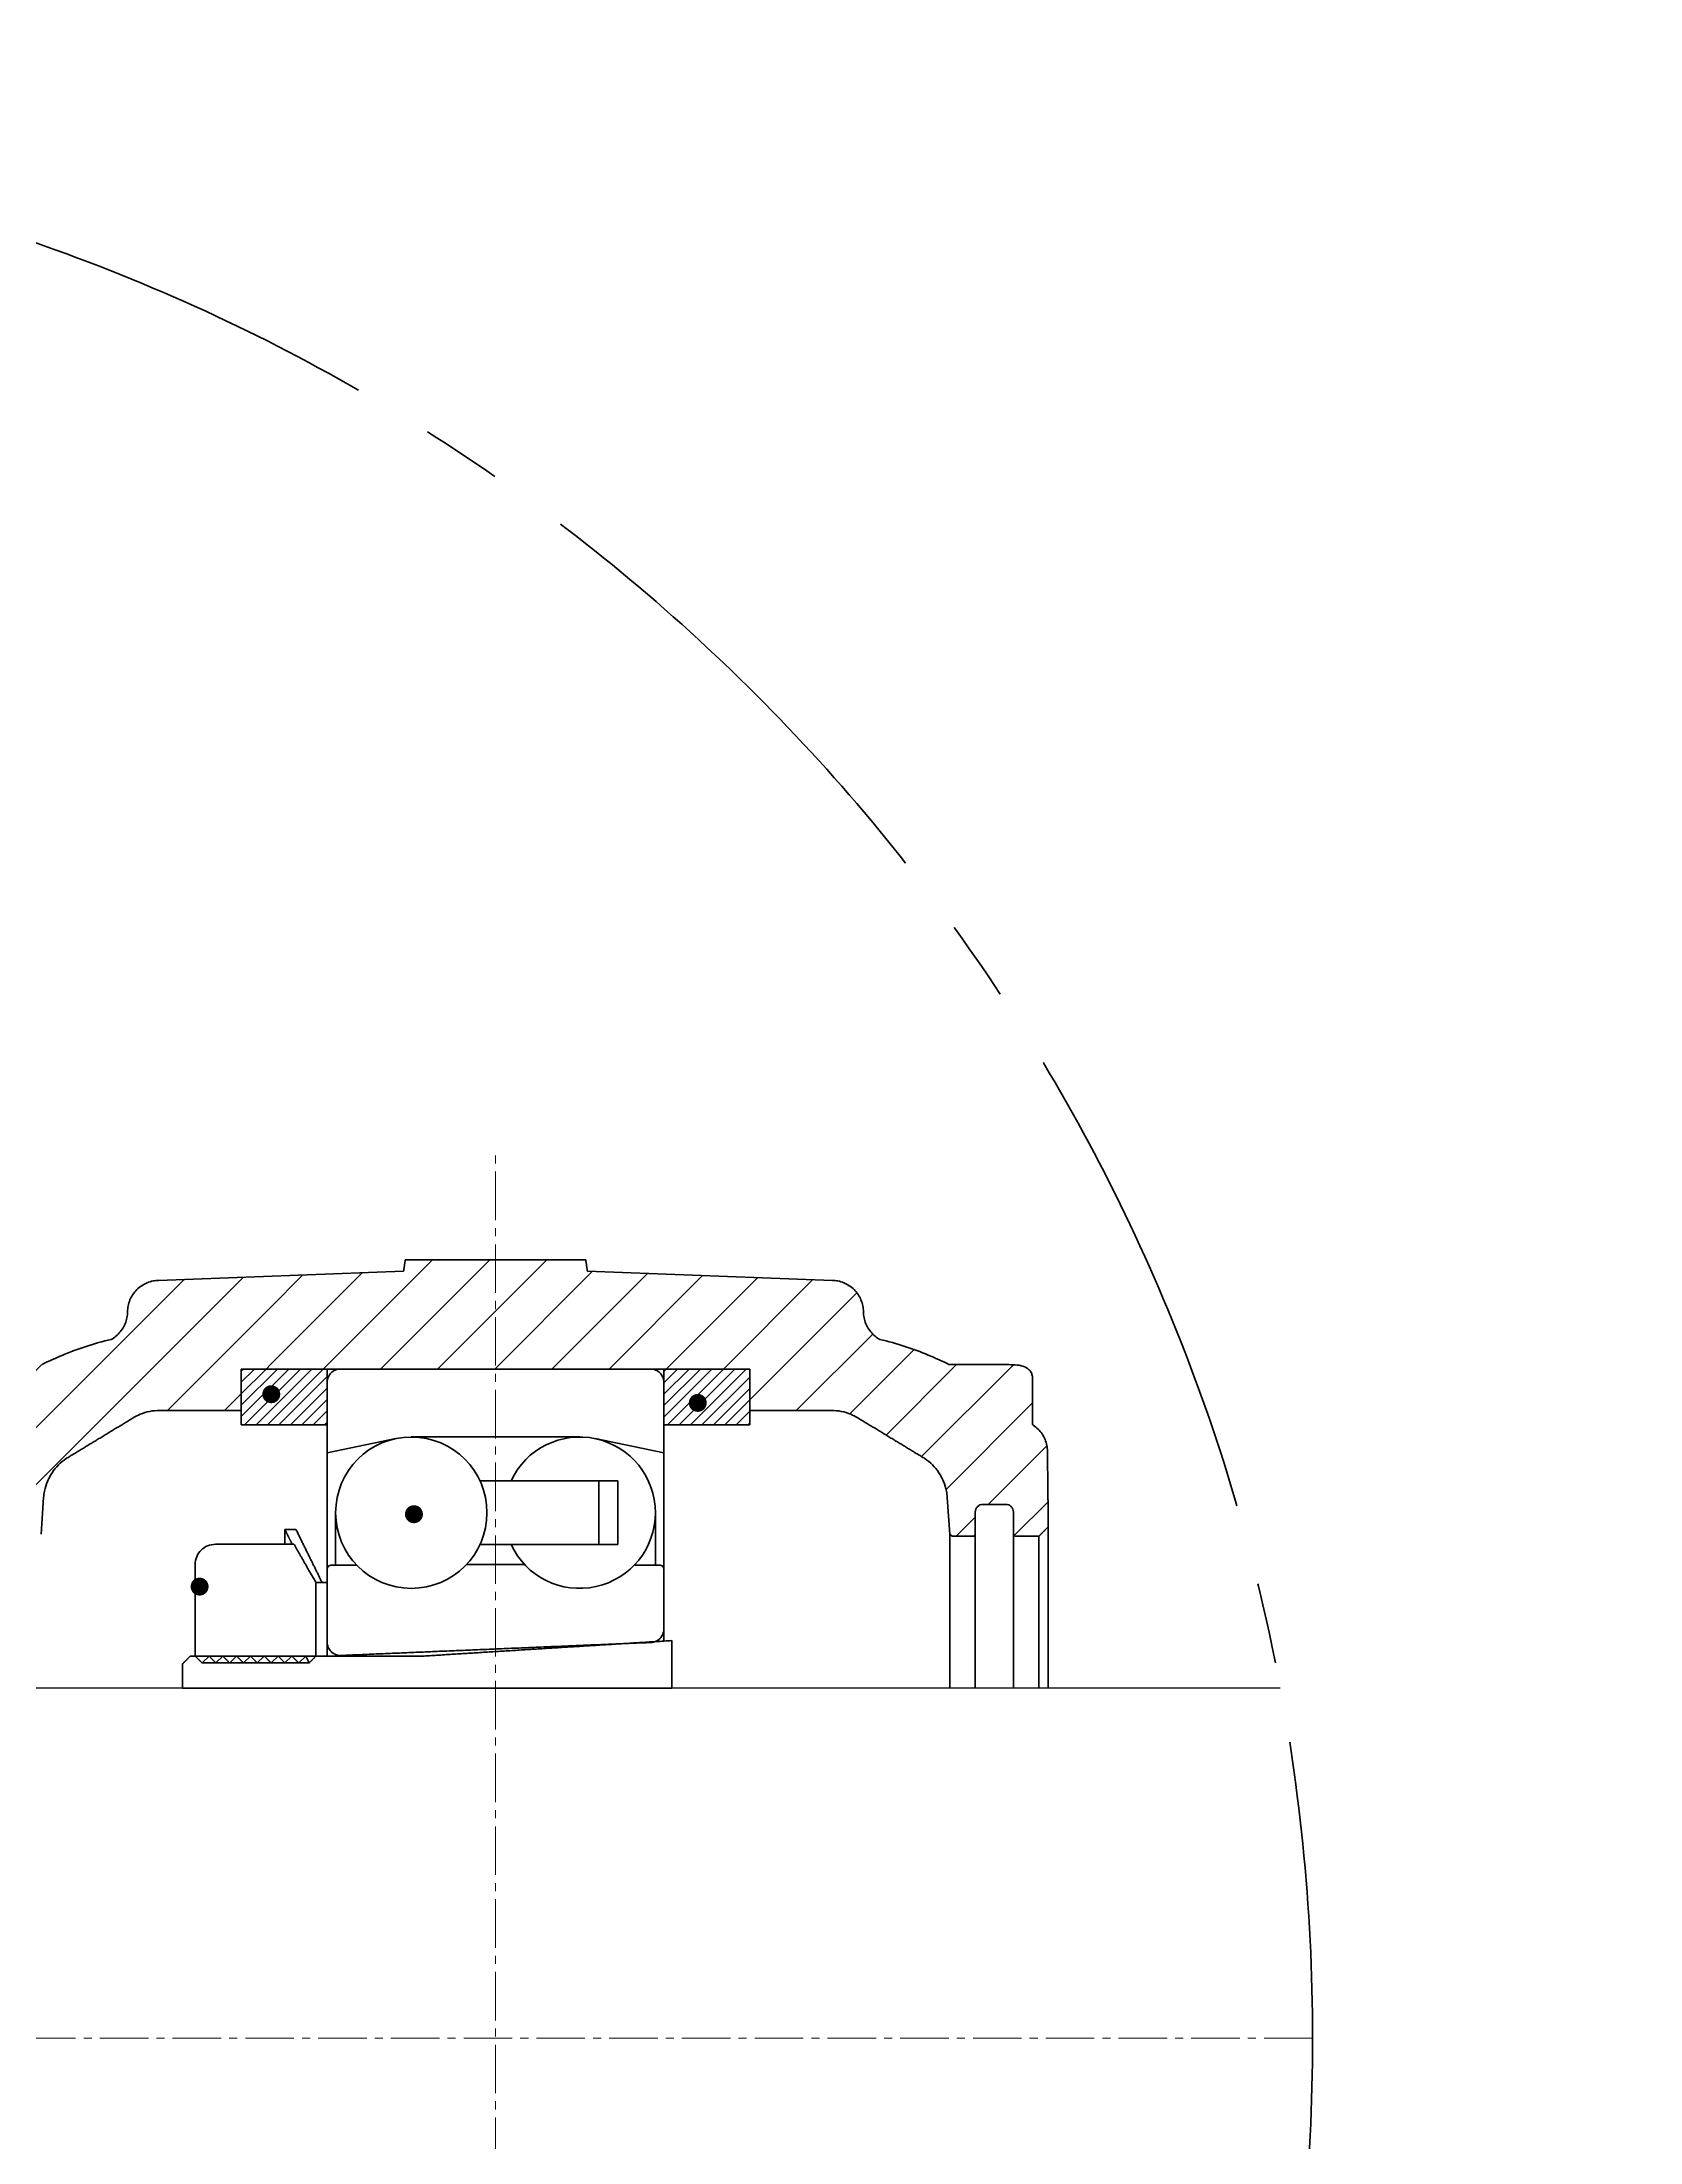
# Model space of a CAD drawing. Header units: millimetres. Extents: x 29178 to 37588, y 1365 to 7305.
# Drawn here: x 34934 to 35562, y 4186 to 5011 of the extents above; entities that cross this region are included whole.
import ezdxf

# ---------------------------------------------------------------- set-up
doc = ezdxf.new("R2010")
doc.units = ezdxf.units.MM
doc.linetypes.add('CENTER2', pattern=[28.575, 19.05, -3.175, 3.175, -3.175])
for name, color, linetype, lineweight in [('CENTRO', 1, 'CENTER2', 15), ('CONTORNO', 7, 'Continuous', 35), ('CORTE', 6, 'CENTER2', 35)]:
    doc.layers.add(name, color=color, linetype=linetype, lineweight=lineweight)

msp = doc.modelspace()

# ---------------------------------------------------------------- hatches: boundary and pattern name
h = msp.add_hatch()
h.set_pattern_fill('ANSI31', color=4, scale=5)
edge = h.paths.add_edge_path()
edge.add_spline(control_points=[(34963.38, 3987.21), (34953.76, 3993.05), (34944.63, 3998.6)], knot_values=[0.31271, 0.31271, 0.31271, 1.199794, 1.199794, 1.199794], weights=[1.000235, 1.000451, 1], degree=2, periodic=0)
edge.add_spline(control_points=[(34944.63, 3998.6), (34944.38, 3998.75), (34944.13, 3998.91), (34942.77, 3999.82), (34941.73, 4000.69), (34939.98, 4002.44), (34939.11, 4003.48), (34937.61, 4005.73), (34936.98, 4006.93), (34936.04, 4009.22), (34935.63, 4010.52), (34935.2, 4012.69), (34935.09, 4013.54), (34935.03, 4014.37)], knot_values=[0.412764, 0.412764, 0.412764, 0.412764, 0.445197, 0.445197, 0.593733, 0.593733, 0.742543, 0.742543, 0.891353, 0.891353, 1.040438, 1.040438, 1.135108, 1.135108, 1.135108, 1.135108], degree=3, periodic=0)
edge.add_line((34935.03, 4014.37), (34934.03, 4028.71))
edge.add_line((34934.03, 4028.71), (34933.16, 4029.59))
edge.add_line((34933.16, 4029.59), (34924.55, 4029.59))
edge.add_line((34924.55, 4029.59), (34924.05, 4028.72))
edge.add_line((34924.05, 4028.72), (34924.05, 4019.74))
edge.add_spline(control_points=[(34924.05, 4020.07), (34924.05, 4019.7), (34923.96, 4019.27), (34923.68, 4018.58), (34923.43, 4018.21), (34922.91, 4017.69), (34922.54, 4017.44), (34921.86, 4017.16), (34921.43, 4017.07), (34921.06, 4017.07)], knot_values=[-0.178016, -0.178016, -0.178016, -0.178016, -0.133387, -0.133387, -0.088838, -0.088838, -0.044381, -0.044381, 0, 0, 0, 0], degree=3, periodic=0)
edge.add_line((34921.06, 4017.07), (34911.74, 4017.07))
edge.add_spline(control_points=[(34912.07, 4017.07), (34911.7, 4017.07), (34911.27, 4017.16), (34910.59, 4017.44), (34910.22, 4017.69), (34909.69, 4018.21), (34909.45, 4018.58), (34909.16, 4019.27), (34909.08, 4019.7), (34909.08, 4020.07)], knot_values=[0, 0, 0, 0, 0.044381, 0.044381, 0.088838, 0.088838, 0.133387, 0.133387, 0.178016, 0.178016, 0.178016, 0.178016], degree=3, periodic=0)
edge.add_line((34909.08, 4020.07), (34909.08, 4028.72))
edge.add_line((34909.08, 4028.72), (34908.58, 4029.59))
edge.add_line((34908.58, 4029.59), (34899.1, 4029.59))
edge.add_spline(control_points=[(34899.1, 4029.59), (34897.25, 4027.74), (34895.37, 4025.85)], knot_values=[0, 0, 0, 0.211407, 0.211407, 0.211407], weights=[1, 1.000051, 1], degree=2, periodic=0)
edge.add_spline(control_points=[(34895.37, 4025.85), (34895.53, 4012.02), (34895.72, 3995.99)], knot_values=[17.331748, 17.331748, 17.331748, 17.433233, 17.433233, 17.433233], weights=[1.14897, 1.076167, 1.002507], degree=2, periodic=0)
edge.add_spline(control_points=[(34895.72, 3995.99), (34895.74, 3995.33), (34895.82, 3994.62), (34896.12, 3993.1), (34896.37, 3992.29), (34896.97, 3990.85), (34897.36, 3990.1), (34898.3, 3988.69), (34898.84, 3988.04), (34899.93, 3986.95), (34900.58, 3986.4), (34901.39, 3985.86), (34901.5, 3985.79), (34901.61, 3985.72)], knot_values=[2.248708, 2.248708, 2.248708, 2.248708, 2.326673, 2.326673, 2.41993, 2.41993, 2.513049, 2.513049, 2.606168, 2.606168, 2.699139, 2.699139, 2.713298, 2.713298, 2.713298, 2.713298], degree=3, periodic=0)
edge.add_line((34901.61, 3985.72), (34901.61, 3967.13))
edge.add_spline(control_points=[(34901.61, 3967.13), (34901.61, 3966.65), (34901.72, 3966.1), (34902.1, 3965.17), (34902.46, 3964.64), (34903.31, 3963.78), (34904, 3963.33), (34906.43, 3962.25), (34908.78, 3962.18), (34910.8, 3962.17)], knot_values=[0.453366, 0.453366, 0.453366, 0.453366, 0.510488, 0.510488, 0.574028, 0.574028, 0.656128, 0.656128, 0.894397, 0.894397, 0.894397, 0.894397], degree=3, periodic=0)
edge.add_line((34910.8, 3962.17), (34934.38, 3962.14))
edge.add_spline(control_points=[(34934.38, 3962.14), (34937.13, 3960.76), (34939.87, 3959.51), (34948.4, 3955.98), (34954.87, 3953.83), (34961.57, 3952.25)], knot_values=[41.282444, 41.282444, 41.282444, 41.282444, 41.632218, 41.632218, 42.392289, 42.392289, 42.392289, 42.392289], degree=3, periodic=0)
edge.add_spline(control_points=[(34961.57, 3952.25), (34961.86, 3952.09), (34962.15, 3951.91), (34962.54, 3951.65), (34962.65, 3951.57), (34962.75, 3951.5)], knot_values=[1.726102, 1.726102, 1.726102, 1.726102, 1.76337, 1.76337, 1.777959, 1.777959, 1.777959, 1.777959], degree=3, periodic=0)
edge.add_line((34962.75, 3951.5), (34963.38, 3987.21))
edge = h.paths.add_edge_path()
edge.add_spline(control_points=[(35323.34, 3985.72), (35323.45, 3985.79), (35323.55, 3985.86), (35324.36, 3986.4), (35325.01, 3986.95), (35326.11, 3988.04), (35326.65, 3988.69), (35327.59, 3990.1), (35327.98, 3990.85), (35328.57, 3992.29), (35328.83, 3993.1), (35329.13, 3994.62), (35329.21, 3995.33), (35329.23, 3995.99)], knot_values=[0.264525, 0.264525, 0.264525, 0.264525, 0.278683, 0.278683, 0.371654, 0.371654, 0.464773, 0.464773, 0.557893, 0.557893, 0.651149, 0.651149, 0.729114, 0.729114, 0.729114, 0.729114], degree=3, periodic=0)
edge.add_spline(control_points=[(35329.23, 3995.99), (35329.32, 4003.76), (35329.4, 4011)], knot_values=[0.001727, 0.001727, 0.001727, 0.049127, 0.049127, 0.049127], weights=[1.002507, 1.036911, 1.071128], degree=2, periodic=0)
edge.add_line((35329.4, 4011), (35289.96, 4015.08))
edge.add_line((35289.96, 4015.08), (35289.91, 4014.37))
edge.add_spline(control_points=[(35289.91, 4014.37), (35289.86, 4013.54), (35289.74, 4012.69), (35289.31, 4010.52), (35288.91, 4009.22), (35287.96, 4006.93), (35287.33, 4005.73), (35285.84, 4003.48), (35284.97, 4002.44), (35283.22, 4000.69), (35282.18, 3999.82), (35280.82, 3998.91), (35280.57, 3998.75), (35280.32, 3998.6)], knot_values=[3.623664, 3.623664, 3.623664, 3.623664, 3.718334, 3.718334, 3.867419, 3.867419, 4.016229, 4.016229, 4.165039, 4.165039, 4.313575, 4.313575, 4.346009, 4.346009, 4.346009, 4.346009], degree=3, periodic=0)
edge.add_spline(control_points=[(35280.32, 3998.6), (35270.88, 3992.86), (35260.93, 3986.82)], knot_values=[0, 0, 0, 0.916565, 0.916565, 0.916565], weights=[1, 1.000465, 1.00022], degree=2, periodic=0)
edge.add_line((35260.93, 3986.82), (35261.55, 3951.01))
edge.add_spline(control_points=[(35261.55, 3951.01), (35261.86, 3951.26), (35262.18, 3951.5), (35262.8, 3951.91), (35263.09, 3952.09), (35263.38, 3952.25)], knot_values=[1.162635, 1.162635, 1.162635, 1.162635, 1.207047, 1.207047, 1.244314, 1.244314, 1.244314, 1.244314], degree=3, periodic=0)
edge.add_spline(control_points=[(35263.38, 3952.25), (35270.08, 3953.84), (35276.58, 3955.99), (35285.1, 3959.52), (35287.83, 3960.77), (35290.57, 3962.14)], knot_values=[44.571159, 44.571159, 44.571159, 44.571159, 45.332821, 45.332821, 45.680994, 45.680994, 45.680994, 45.680994], degree=3, periodic=0)
edge.add_line((35290.57, 3962.14), (35314.14, 3962.17))
edge.add_spline(control_points=[(35314.14, 3962.17), (35316.16, 3962.18), (35318.51, 3962.25), (35320.95, 3963.33), (35321.64, 3963.78), (35322.48, 3964.64), (35322.84, 3965.17), (35323.22, 3966.1), (35323.34, 3966.65), (35323.34, 3967.13)], knot_values=[0.919067, 0.919067, 0.919067, 0.919067, 1.157336, 1.157336, 1.239437, 1.239437, 1.302976, 1.302976, 1.360098, 1.360098, 1.360098, 1.360098], degree=3, periodic=0)
edge.add_line((35323.34, 3967.13), (35323.34, 3985.72))
edge = h.paths.add_edge_path()
edge.add_line((35012.65, 4489.49), (35024.33, 4489.49))
edge.add_line((35024.33, 4489.49), (35023.57, 4525.95))
edge.add_line((35023.57, 4525.95), (34980.16, 4524.31))
edge.add_spline(control_points=[(34980.16, 4524.31), (34979.48, 4524.3), (34978.75, 4524.22), (34977.21, 4523.91), (34976.4, 4523.66), (34974.98, 4523.07), (34974.23, 4522.68), (34972.84, 4521.75), (34972.19, 4521.21), (34971.1, 4520.12), (34970.56, 4519.47), (34969.63, 4518.07), (34969.23, 4517.32), (34968.64, 4515.89), (34968.39, 4515.08), (34968.08, 4513.53), (34968, 4512.78), (34967.99, 4512.08)], knot_values=[2.233798, 2.233798, 2.233798, 2.233798, 2.314138, 2.314138, 2.40665, 2.40665, 2.499237, 2.499237, 2.591824, 2.591824, 2.684506, 2.684506, 2.777187, 2.777187, 2.869956, 2.869956, 2.95232, 2.95232, 2.95232, 2.95232], degree=3, periodic=0)
edge.add_spline(control_points=[(34967.99, 4512.08), (34967.99, 4511.95), (34967.98, 4511.82)], knot_values=[21.809522, 21.809522, 21.809522, 21.810141, 21.810141, 21.810141], weights=[1.001626, 1.002082, 1.002537], degree=2, periodic=0)
edge.add_spline(control_points=[(34967.98, 4511.82), (34967.97, 4511.12), (34967.89, 4510.37), (34967.58, 4508.81), (34967.33, 4508), (34966.74, 4506.57), (34966.35, 4505.82), (34965.41, 4504.42), (34964.87, 4503.77), (34963.78, 4502.68), (34963.13, 4502.13), (34962.15, 4501.48), (34961.86, 4501.3), (34961.57, 4501.14)], knot_values=[1.726102, 1.726102, 1.726102, 1.726102, 1.808638, 1.808638, 1.901598, 1.901598, 1.994481, 1.994481, 2.087365, 2.087365, 2.180145, 2.180145, 2.217413, 2.217413, 2.217413, 2.217413], degree=3, periodic=0)
edge.add_spline(control_points=[(34961.57, 4501.14), (34954.87, 4499.55), (34948.4, 4497.41), (34939.87, 4493.88), (34937.13, 4492.63), (34934.38, 4491.25)], knot_values=[41.282444, 41.282444, 41.282444, 41.282444, 42.042515, 42.042515, 42.392289, 42.392289, 42.392289, 42.392289], degree=3, periodic=0)
edge.add_line((34934.38, 4491.25), (34910.8, 4491.21))
edge.add_spline(control_points=[(34910.8, 4491.21), (34908.78, 4491.2), (34906.43, 4491.14), (34904, 4490.06), (34903.31, 4489.61), (34902.46, 4488.75), (34902.1, 4488.22), (34901.72, 4487.29), (34901.61, 4486.73), (34901.61, 4486.26)], knot_values=[0.453366, 0.453366, 0.453366, 0.453366, 0.691635, 0.691635, 0.773735, 0.773735, 0.837275, 0.837275, 0.894397, 0.894397, 0.894397, 0.894397], degree=3, periodic=0)
edge.add_line((34901.61, 4486.26), (34901.61, 4467.66))
edge.add_spline(control_points=[(34901.61, 4467.66), (34901.5, 4467.6), (34901.39, 4467.53), (34900.58, 4466.99), (34899.93, 4466.44), (34898.84, 4465.35), (34898.3, 4464.69), (34897.36, 4463.29), (34896.97, 4462.54), (34896.37, 4461.1), (34896.12, 4460.29), (34895.82, 4458.77), (34895.74, 4458.06), (34895.72, 4457.4)], knot_values=[2.248708, 2.248708, 2.248708, 2.248708, 2.262866, 2.262866, 2.355838, 2.355838, 2.448957, 2.448957, 2.542076, 2.542076, 2.635333, 2.635333, 2.713298, 2.713298, 2.713298, 2.713298], degree=3, periodic=0)
edge.add_spline(control_points=[(34895.72, 4457.4), (34895.53, 4441.37), (34895.37, 4427.54)], knot_values=[17.331748, 17.331748, 17.331748, 17.433233, 17.433233, 17.433233], weights=[1.002507, 1.076167, 1.14897], degree=2, periodic=0)
edge.add_spline(control_points=[(34895.37, 4427.54), (34897.25, 4425.65), (34899.1, 4423.8)], knot_values=[0, 0, 0, 0.211407, 0.211407, 0.211407], weights=[1, 1.000051, 1], degree=2, periodic=0)
edge.add_line((34899.1, 4423.8), (34908.58, 4423.8))
edge.add_line((34908.58, 4423.8), (34909.08, 4424.67))
edge.add_line((34909.08, 4424.67), (34909.08, 4433.84))
edge.add_spline(control_points=[(34909.08, 4433.32), (34909.08, 4433.69), (34909.16, 4434.12), (34909.45, 4434.81), (34909.69, 4435.18), (34910.22, 4435.7), (34910.59, 4435.95), (34911.27, 4436.23), (34911.7, 4436.32), (34912.07, 4436.32)], knot_values=[0, 0, 0, 0, 0.044628, 0.044628, 0.089178, 0.089178, 0.133634, 0.133634, 0.178016, 0.178016, 0.178016, 0.178016], degree=3, periodic=0)
edge.add_line((34912.07, 4436.32), (34921.58, 4436.32))
edge.add_spline(control_points=[(34921.06, 4436.32), (34921.43, 4436.32), (34921.86, 4436.23), (34922.54, 4435.95), (34922.91, 4435.7), (34923.43, 4435.18), (34923.68, 4434.81), (34923.96, 4434.12), (34924.05, 4433.69), (34924.05, 4433.32)], knot_values=[-0.178016, -0.178016, -0.178016, -0.178016, -0.133634, -0.133634, -0.089178, -0.089178, -0.044628, -0.044628, 0, 0, 0, 0], degree=3, periodic=0)
edge.add_line((34924.05, 4433.32), (34924.05, 4424.67))
edge.add_line((34924.05, 4424.67), (34924.55, 4423.8))
edge.add_line((34924.55, 4423.8), (34933.16, 4423.8))
edge.add_line((34933.16, 4423.8), (34934.03, 4424.67))
edge.add_line((34934.03, 4424.67), (34935.03, 4439.02))
edge.add_spline(control_points=[(34935.03, 4439.02), (34935.09, 4439.85), (34935.2, 4440.7), (34935.63, 4442.87), (34936.04, 4444.17), (34936.98, 4446.46), (34937.61, 4447.66), (34939.11, 4449.91), (34939.98, 4450.95), (34941.73, 4452.7), (34942.77, 4453.57), (34944.13, 4454.48), (34944.38, 4454.64), (34944.63, 4454.79)], knot_values=[0.412764, 0.412764, 0.412764, 0.412764, 0.507433, 0.507433, 0.656519, 0.656519, 0.805329, 0.805329, 0.954139, 0.954139, 1.102674, 1.102674, 1.135108, 1.135108, 1.135108, 1.135108], degree=3, periodic=0)
edge.add_spline(control_points=[(34944.63, 4454.79), (34956.98, 4462.29), (34970.22, 4470.34)], knot_values=[0, 0, 0, 1.199794, 1.199794, 1.199794], weights=[1, 1.000609, 1], degree=2, periodic=0)
edge.add_spline(control_points=[(34970.22, 4470.34), (34971.12, 4470.88), (34972.04, 4471.34), (34974.07, 4472.18), (34975.36, 4472.59), (34978, 4473.11), (34979.35, 4473.23), (34980.58, 4473.23)], knot_values=[0, 0, 0, 0, 0.115908, 0.115908, 0.264072, 0.264072, 0.412235, 0.412235, 0.412235, 0.412235], degree=3, periodic=0)
edge.add_line((34980.58, 4473.23), (35012.65, 4473.23))
edge.add_line((35012.65, 4473.23), (35012.65, 4489.49))
edge = h.paths.add_edge_path()
edge.add_line((35112.47, 4532.43), (35077.04, 4532.43))
edge.add_spline(control_points=[(35077.04, 4532.43), (35076.72, 4530.2), (35076.4, 4527.95)], knot_values=[0.030538, 0.030538, 0.030538, 0.21196, 0.21196, 0.21196], weights=[1, 1.000011, 1.000003], degree=2, periodic=0)
edge.add_line((35076.4, 4527.95), (35058.34, 4527.27))
edge.add_line((35058.34, 4527.27), (35038.98, 4489.49))
edge.add_line((35038.98, 4489.49), (35112.47, 4489.49))
edge.add_line((35112.47, 4489.49), (35112.47, 4532.43))
edge = h.paths.add_edge_path()
edge.add_line((35181.11, 4526.72), (35148.55, 4527.95))
edge.add_spline(control_points=[(35148.55, 4527.95), (35148.23, 4530.2), (35147.91, 4532.43)], knot_values=[0, 0, 0, 0.181422, 0.181422, 0.181422], weights=[1.000003, 1.000011, 1], degree=2, periodic=0)
edge.add_line((35147.91, 4532.43), (35112.47, 4532.43))
edge.add_line((35112.47, 4532.43), (35112.47, 4489.49))
edge.add_line((35112.47, 4489.49), (35140.68, 4489.49))
edge.add_line((35140.68, 4489.49), (35181.11, 4526.72))
h = msp.add_hatch()
h.set_pattern_fill('ANSI31', color=4, scale=5)
h.paths.add_polyline_path([(35058.34, 4527.27), (35023.57, 4525.95), (35024.33, 4489.49), (35038.98, 4489.49)])
edge = h.paths.add_edge_path()
edge.add_spline(control_points=[(35263.38, 4501.14), (35263.09, 4501.3), (35262.8, 4501.48), (35261.82, 4502.13), (35261.17, 4502.68), (35260.08, 4503.77), (35259.53, 4504.42), (35258.6, 4505.82), (35258.21, 4506.57), (35257.62, 4508), (35257.36, 4508.81), (35257.05, 4510.37), (35256.98, 4511.12), (35256.96, 4511.82)], knot_values=[0.753004, 0.753004, 0.753004, 0.753004, 0.790272, 0.790272, 0.883052, 0.883052, 0.975935, 0.975935, 1.068819, 1.068819, 1.161779, 1.161779, 1.244314, 1.244314, 1.244314, 1.244314], degree=3, periodic=0)
edge.add_spline(control_points=[(35256.96, 4511.82), (35256.96, 4511.95), (35256.96, 4512.08)], knot_values=[0.001104, 0.001104, 0.001104, 0.001722, 0.001722, 0.001722], weights=[1.002537, 1.002082, 1.001626], degree=2, periodic=0)
edge.add_spline(control_points=[(35256.96, 4512.08), (35256.94, 4512.78), (35256.86, 4513.53), (35256.55, 4515.08), (35256.3, 4515.89), (35255.71, 4517.32), (35255.32, 4518.07), (35254.39, 4519.47), (35253.85, 4520.12), (35252.76, 4521.21), (35252.11, 4521.75), (35250.71, 4522.68), (35249.96, 4523.07), (35248.54, 4523.66), (35247.74, 4523.91), (35246.2, 4524.22), (35245.47, 4524.3), (35244.79, 4524.31)], knot_values=[0.012173, 0.012173, 0.012173, 0.012173, 0.094537, 0.094537, 0.187305, 0.187305, 0.279987, 0.279987, 0.372669, 0.372669, 0.465256, 0.465256, 0.557843, 0.557843, 0.650355, 0.650355, 0.730694, 0.730694, 0.730694, 0.730694], degree=3, periodic=0)
edge.add_line((35244.79, 4524.31), (35181.11, 4526.72))
edge.add_line((35181.11, 4526.72), (35140.68, 4489.49))
edge.add_line((35140.68, 4489.49), (35212.3, 4489.49))
edge.add_line((35212.3, 4489.49), (35212.3, 4480.52))
edge.add_line((35212.3, 4480.52), (35283.78, 4494.41))
edge.add_spline(control_points=[(35283.78, 4494.41), (35283.33, 4494.6), (35282.88, 4494.79), (35276.58, 4497.4), (35270.08, 4499.55), (35263.38, 4501.14)], knot_values=[44.571159, 44.571159, 44.571159, 44.571159, 44.629446, 44.629446, 45.391108, 45.391108, 45.391108, 45.391108], degree=3, periodic=0)
edge = h.paths.add_edge_path()
edge.add_spline(control_points=[(35323.34, 4486.26), (35323.34, 4486.73), (35323.22, 4487.29), (35322.84, 4488.22), (35322.48, 4488.75), (35321.64, 4489.61), (35320.95, 4490.06), (35318.51, 4491.14), (35316.16, 4491.2), (35314.14, 4491.21)], knot_values=[0.919067, 0.919067, 0.919067, 0.919067, 0.976189, 0.976189, 1.039729, 1.039729, 1.121829, 1.121829, 1.360098, 1.360098, 1.360098, 1.360098], degree=3, periodic=0)
edge.add_line((35314.14, 4491.21), (35290.57, 4491.25))
edge.add_spline(control_points=[(35290.57, 4491.25), (35288.29, 4492.39), (35286.02, 4493.45), (35283.78, 4494.41)], knot_values=[45.391108, 45.391108, 45.391108, 45.391108, 45.680994, 45.680994, 45.680994, 45.680994], degree=3, periodic=0)
edge.add_line((35283.78, 4494.41), (35212.3, 4480.52))
edge.add_line((35212.3, 4480.52), (35212.3, 4473.23))
edge.add_line((35212.3, 4473.23), (35244.37, 4473.23))
edge.add_spline(control_points=[(35244.37, 4473.23), (35245.6, 4473.23), (35246.95, 4473.11), (35249.58, 4472.59), (35250.87, 4472.18), (35252.9, 4471.34), (35253.83, 4470.88), (35254.72, 4470.34)], knot_values=[-0.412235, -0.412235, -0.412235, -0.412235, -0.264072, -0.264072, -0.115908, -0.115908, 0, 0, 0, 0], degree=3, periodic=0)
edge.add_spline(control_points=[(35254.72, 4470.34), (35267.97, 4462.29), (35280.32, 4454.79)], knot_values=[0, 0, 0, 1.199794, 1.199794, 1.199794], weights=[1, 1.000609, 1], degree=2, periodic=0)
edge.add_spline(control_points=[(35280.32, 4454.79), (35280.57, 4454.64), (35280.82, 4454.48), (35282.18, 4453.57), (35283.22, 4452.7), (35284.97, 4450.95), (35285.84, 4449.91), (35287.33, 4447.66), (35287.96, 4446.46), (35288.91, 4444.17), (35289.31, 4442.87), (35289.74, 4440.7), (35289.86, 4439.85), (35289.91, 4439.02)], knot_values=[3.623664, 3.623664, 3.623664, 3.623664, 3.656098, 3.656098, 3.804634, 3.804634, 3.953444, 3.953444, 4.102254, 4.102254, 4.251339, 4.251339, 4.346009, 4.346009, 4.346009, 4.346009], degree=3, periodic=0)
edge.add_line((35289.91, 4439.02), (35290.91, 4424.67))
edge.add_line((35290.91, 4424.67), (35291.78, 4423.8))
edge.add_line((35291.78, 4423.8), (35300.39, 4423.8))
edge.add_line((35300.39, 4423.8), (35300.89, 4424.67))
edge.add_line((35300.89, 4424.67), (35300.89, 4433.49))
edge.add_spline(control_points=[(35300.89, 4433.32), (35300.89, 4433.69), (35300.98, 4434.12), (35301.26, 4434.81), (35301.51, 4435.18), (35302.03, 4435.7), (35302.4, 4435.95), (35303.08, 4436.23), (35303.52, 4436.32), (35303.89, 4436.32)], knot_values=[0, 0, 0, 0, 0.044628, 0.044628, 0.089178, 0.089178, 0.133634, 0.133634, 0.178016, 0.178016, 0.178016, 0.178016], degree=3, periodic=0)
edge.add_line((35303.89, 4436.32), (35313.05, 4436.32))
edge.add_spline(control_points=[(35312.87, 4436.32), (35313.24, 4436.32), (35313.68, 4436.23), (35314.36, 4435.95), (35314.73, 4435.7), (35315.25, 4435.18), (35315.5, 4434.81), (35315.78, 4434.12), (35315.87, 4433.69), (35315.87, 4433.32)], knot_values=[-0.178016, -0.178016, -0.178016, -0.178016, -0.133634, -0.133634, -0.089178, -0.089178, -0.044628, -0.044628, 0, 0, 0, 0], degree=3, periodic=0)
edge.add_line((35315.87, 4433.32), (35315.87, 4424.67))
edge.add_line((35315.87, 4424.67), (35316.37, 4423.8))
edge.add_line((35316.37, 4423.8), (35325.85, 4423.8))
edge.add_spline(control_points=[(35325.85, 4423.8), (35327.69, 4425.65), (35329.57, 4427.54)], knot_values=[0, 0, 0, 0.211407, 0.211407, 0.211407], weights=[1, 1.000051, 1], degree=2, periodic=0)
edge.add_spline(control_points=[(35329.57, 4427.54), (35329.41, 4441.37), (35329.23, 4457.4)], knot_values=[0.001727, 0.001727, 0.001727, 0.103212, 0.103212, 0.103212], weights=[1.14897, 1.076167, 1.002507], degree=2, periodic=0)
edge.add_spline(control_points=[(35329.23, 4457.4), (35329.21, 4458.06), (35329.13, 4458.77), (35328.83, 4460.29), (35328.57, 4461.1), (35327.98, 4462.54), (35327.59, 4463.29), (35326.65, 4464.69), (35326.11, 4465.35), (35325.01, 4466.44), (35324.36, 4466.99), (35323.55, 4467.53), (35323.45, 4467.6), (35323.34, 4467.66)], knot_values=[0.264525, 0.264525, 0.264525, 0.264525, 0.34249, 0.34249, 0.435747, 0.435747, 0.528866, 0.528866, 0.621985, 0.621985, 0.714956, 0.714956, 0.729114, 0.729114, 0.729114, 0.729114], degree=3, periodic=0)
edge.add_line((35323.34, 4467.66), (35323.34, 4486.26))
h = msp.add_hatch()
h.set_pattern_fill('ANSI31', color=4)
h.paths.add_polyline_path([(35212.3, 4489.49), (35178.61, 4489.49), (35178.61, 4467.61), (35212.3, 4467.61)])
h.paths.add_polyline_path([(35038.98, 4489.49), (35012.65, 4489.49), (35012.65, 4467.61), (35027.76, 4467.61)])
h.paths.add_polyline_path([(35046.34, 4489.49), (35038.98, 4489.49), (35027.76, 4467.61), (35046.34, 4467.61)])
h = msp.add_hatch(color=4)
h.dxf.hatch_style = 1
edge = h.paths.add_edge_path()
edge.add_arc((35024.42, 4479.59), 3.54, 0, 360)
h = msp.add_hatch(color=4)
h.dxf.hatch_style = 1
edge = h.paths.add_edge_path()
edge.add_arc((35191.91, 4476.19), 3.54, 0, 360)
h = msp.add_hatch(color=4)
h.dxf.hatch_style = 1
edge = h.paths.add_edge_path()
edge.add_arc((35080.45, 4432.47), 3.54, 0, 360)
h = msp.add_hatch(color=4)
h.dxf.hatch_style = 1
edge = h.paths.add_edge_path()
edge.add_arc((34996.27, 4404.04), 3.54, 0, 360)

# ---------------------------------------------------------------- linework, layer by layer
at = {"color": 7}
for p, q in [((35355.66, 4364.19), (33953.9, 4364.19)), ((35420.58, 4364.19), (35355.66, 4364.19))]:
    msp.add_line(p, q, dxfattribs=at)
at = {"layer": 'CENTRO'}
for p, q in [((35112.47, 3776.46), (35112.47, 4573.44)), ((35433.36, 4226.69), (33941.12, 4226.69))]:
    msp.add_line(p, q, dxfattribs=at)
at = {"layer": 'CONTORNO'}
for p, q in [((34980.16, 4524.31), (35076.4, 4527.95)), ((35077.04, 4532.43), (35147.91, 4532.43)), ((35244.79, 4524.31), (35148.55, 4527.95)), ((35012.65, 4489.49), (35012.65, 4467.61)), ((35212.3, 4489.49), (35012.65, 4489.49)), ((35046.34, 4489.49), (35046.34, 4467.61)), ((35178.61, 4467.61), (35178.61, 4489.49)), ((35212.3, 4489.49), (35212.3, 4467.61)), ((35314.14, 4491.21), (35290.57, 4491.25)), ((35046.34, 4456.49), (35046.34, 4484.24)), ((35178.61, 4484.24), (35178.61, 4456.49)), ((35323.34, 4486.26), (35323.34, 4467.66)), ((35012.65, 4473.23), (34980.58, 4473.23)), ((35244.37, 4473.23), (35212.3, 4473.23)), ((35046.34, 4467.61), (35012.65, 4467.61)), ((35073.33, 4462.16), (35046.34, 4456.52)), ((35145.54, 4462.8), (35079.41, 4462.8)), ((35178.61, 4456.52), (35151.62, 4462.16)), ((35212.3, 4467.61), (35178.61, 4467.61)), ((35046.34, 4456.49), (35046.34, 4410.77)), ((35178.61, 4456.49), (35178.61, 4410.77)), ((35106.38, 4445.55), (35160.51, 4445.55)), ((35153.03, 4420.6), (35153.03, 4445.55)), ((35160.51, 4420.6), (35160.51, 4445.55)), ((34935.03, 4439.02), (34934.03, 4424.67)), ((35289.91, 4439.02), (35290.91, 4424.67)), ((35049.69, 4412.7), (35049.69, 4433.07)), ((35175.25, 4433.07), (35175.25, 4412.7)), ((35175.25, 4433.07), (35175.26, 4433.07)), ((35300.89, 4433.32), (35300.89, 4424.67)), ((35312.87, 4436.32), (35303.89, 4436.32)), ((35315.87, 4424.67), (35315.87, 4433.32)), ((35002.46, 4420.67), (35033.33, 4420.67)), ((35029.75, 4426.5), (35029.75, 4420.67)), ((35034.12, 4426.5), (35029.75, 4426.5)), ((35291.78, 4423.8), (35290.91, 4424.67)), ((35290.91, 4424.67), (35290.91, 4364.19)), ((35300.39, 4423.8), (35291.78, 4423.8)), ((35300.89, 4424.67), (35300.39, 4423.8)), ((35300.89, 4424.67), (35300.89, 4364.19)), ((35316.37, 4423.8), (35315.87, 4424.67)), ((35315.87, 4424.67), (35315.87, 4364.19)), ((35325.85, 4423.8), (35316.37, 4423.8)), ((35325.85, 4423.8), (35325.85, 4364.19)), ((35329.57, 4427.54), (35329.57, 4364.19)), ((34994.55, 4376.77), (34994.55, 4412.73)), ((35048.09, 4412.52), (35057.78, 4412.52)), ((35101.05, 4412.7), (35123.9, 4412.7)), ((35106.38, 4420.6), (35160.51, 4420.6)), ((35167.17, 4412.52), (35176.86, 4412.52)), ((35041.97, 4405.63), (35041.97, 4376.77)), ((35041.97, 4405.63), (35046.34, 4405.63)), ((35041.97, 4376.77), (35041.97, 4405.63)), ((35046.34, 4382.27), (35046.34, 4410.77)), ((35046.34, 4405.63), (35046.34, 4376.77)), ((35178.61, 4410.77), (35178.61, 4387.37)), ((35178.61, 4387.37), (35178.61, 4382.64)), ((35181.73, 4382.84), (35181.73, 4364.19)), ((34989.56, 4364.19), (34989.56, 4373.68)), ((34992.62, 4376.77), (35084.4, 4376.77)), ((34997.26, 4374.05), (34999.98, 4376.77)), ((35039.27, 4374.05), (34997.26, 4374.05)), ((35002.68, 4374.05), (35005.4, 4376.77)), ((35008.1, 4374.05), (35010.82, 4376.77)), ((35013.52, 4374.05), (35016.24, 4376.77)), ((35018.94, 4374.05), (35021.66, 4376.77)), ((35024.36, 4374.05), (35027.09, 4376.77)), ((35029.79, 4374.05), (35032.51, 4376.77)), ((35035.21, 4374.05), (35037.93, 4376.77)), ((35037.93, 4376.77), (35039.27, 4374.05)), ((35046.34, 4376.77), (35041.97, 4376.77)), ((35181.73, 4364.19), (34989.56, 4364.19))]:
    msp.add_line(p, q, dxfattribs=at)
msp.add_circle((35079.41, 4433.07), 29.72, dxfattribs=at)
msp.add_arc((35145.54, 4433.07), 29.72, 204.82293, 155.17707, dxfattribs=at)
for points, weights in [([(35076.4, 4527.95), (35076.72, 4530.2), (35077.04, 4532.43)], [1.00000319368, 1.00001108345, 1]), ([(35147.91, 4532.43), (35148.23, 4530.2), (35148.55, 4527.95)], [1, 1.00001108391, 1.00000319382]), ([(34967.98, 4511.82), (34967.99, 4511.95), (34967.99, 4512.08)], [1.00253740235, 1.00208155926, 1.00162569029]), ([(35256.96, 4512.08), (35256.96, 4511.95), (35256.96, 4511.82)], [1.00162569029, 1.00208155926, 1.00253740235]), ([(34970.22, 4470.34), (34956.98, 4462.29), (34944.63, 4454.79)], [1, 1.00060933826, 1]), ([(35280.32, 4454.79), (35267.97, 4462.29), (35254.72, 4470.34)], [1, 1.00060933813, 1]), ([(35329.23, 4457.4), (35329.41, 4441.37), (35329.57, 4427.54)], [1.00250743476, 1.07616734029, 1.14896956128]), ([(35032.62, 4420.67), (35031.21, 4423.54), (35029.75, 4426.5)], [1.00203244058, 1.00185456946, 1.00141025104]), ([(35033.33, 4420.67), (35037.84, 4412.82), (35041.97, 4405.63)], [1, 1.00094093774, 1]), ([(35034.12, 4426.5), (35039.56, 4415.43), (35044.37, 4405.63)], [1.00141025103, 1.00307135619, 1.00100839898]), ([(35329.57, 4427.54), (35327.69, 4425.65), (35325.85, 4423.8)], [1, 1.0000505235, 1]), ([(35173.58, 4382.1), (35111.57, 4379.5), (35051.8, 4377)], [1, 1.00016637621, 1]), ([(35084.4, 4376.77), (35132, 4379.74), (35181.73, 4382.84)], [1, 1.00023419483, 1]), ([(34989.56, 4373.68), (34991.08, 4375.21), (34992.62, 4376.77)], [1, 1.0000645229, 1]), ([(34997.26, 4374.05), (34995.92, 4375.39), (34994.55, 4376.77)], [1, 1.00005008404, 1]), ([(35002.68, 4374.05), (35001.34, 4375.39), (34999.98, 4376.77)], [1, 1.00005008404, 1]), ([(35008.1, 4374.05), (35006.76, 4375.39), (35005.4, 4376.77)], [1, 1.00005008404, 1]), ([(35013.52, 4374.05), (35012.18, 4375.39), (35010.82, 4376.77)], [1, 1.00005008404, 1]), ([(35018.94, 4374.05), (35017.61, 4375.39), (35016.24, 4376.77)], [1, 1.00005008404, 1]), ([(35024.36, 4374.05), (35023.03, 4375.39), (35021.66, 4376.77)], [1, 1.00005008404, 1]), ([(35029.79, 4374.05), (35028.45, 4375.39), (35027.09, 4376.77)], [1, 1.00005008404, 1]), ([(35035.21, 4374.05), (35033.87, 4375.39), (35032.51, 4376.77)], [1, 1.00005008404, 1]), ([(35041.97, 4376.77), (35040.61, 4375.39), (35039.27, 4374.05)], [1, 1.00005008428, 1])]:
    msp.add_rational_spline(points, weights, degree=2, dxfattribs=at)
for points, knots in [([(34967.99, 4512.08), (34968, 4512.78), (34968.08, 4513.53), (34968.39, 4515.08), (34968.64, 4515.89), (34969.23, 4517.32), (34969.63, 4518.07), (34970.56, 4519.47), (34971.1, 4520.12), (34972.19, 4521.21), (34972.84, 4521.75), (34974.23, 4522.68), (34974.98, 4523.07), (34976.4, 4523.66), (34977.21, 4523.91), (34978.75, 4524.22), (34979.48, 4524.3), (34980.16, 4524.31)], [2.2337983, 2.2337983, 2.2337983, 2.2337983, 2.3161625, 2.3161625, 2.4089305, 2.4089305, 2.5016124, 2.5016124, 2.5942943, 2.5942943, 2.6868812, 2.6868812, 2.7794682, 2.7794682, 2.8719803, 2.8719803, 2.9523197, 2.9523197, 2.9523197, 2.9523197]), ([(35244.79, 4524.31), (35245.47, 4524.3), (35246.2, 4524.22), (35247.74, 4523.91), (35248.54, 4523.66), (35249.96, 4523.07), (35250.71, 4522.68), (35252.11, 4521.75), (35252.76, 4521.21), (35253.85, 4520.12), (35254.39, 4519.47), (35255.32, 4518.07), (35255.71, 4517.32), (35256.3, 4515.89), (35256.55, 4515.08), (35256.86, 4513.53), (35256.94, 4512.78), (35256.96, 4512.08)], [0.0121727, 0.0121727, 0.0121727, 0.0121727, 0.0925121, 0.0925121, 0.1850243, 0.1850243, 0.2776112, 0.2776112, 0.3701982, 0.3701982, 0.46288, 0.46288, 0.5555619, 0.5555619, 0.64833, 0.64833, 0.7306942, 0.7306942, 0.7306942, 0.7306942]), ([(34961.57, 4501.14), (34961.86, 4501.3), (34962.15, 4501.48), (34963.13, 4502.13), (34963.78, 4502.68), (34964.87, 4503.77), (34965.41, 4504.42), (34966.35, 4505.82), (34966.74, 4506.57), (34967.33, 4508), (34967.58, 4508.81), (34967.89, 4510.37), (34967.97, 4511.12), (34967.98, 4511.82)], [1.7261021, 1.7261021, 1.7261021, 1.7261021, 1.76337, 1.76337, 1.8561503, 1.8561503, 1.9490337, 1.9490337, 2.041917, 2.041917, 2.1348772, 2.1348772, 2.2174128, 2.2174128, 2.2174128, 2.2174128]), ([(35256.96, 4511.82), (35256.98, 4511.12), (35257.05, 4510.37), (35257.36, 4508.81), (35257.62, 4508), (35258.21, 4506.57), (35258.6, 4505.82), (35259.53, 4504.42), (35260.08, 4503.77), (35261.17, 4502.68), (35261.82, 4502.13), (35262.8, 4501.48), (35263.09, 4501.3), (35263.38, 4501.14)], [0.7530037, 0.7530037, 0.7530037, 0.7530037, 0.8355392, 0.8355392, 0.9284995, 0.9284995, 1.0213828, 1.0213828, 1.1142662, 1.1142662, 1.2070465, 1.2070465, 1.2443144, 1.2443144, 1.2443144, 1.2443144]), ([(34934.38, 4491.25), (34937.13, 4492.63), (34939.87, 4493.88), (34948.4, 4497.41), (34954.87, 4499.55), (34961.57, 4501.14)], [41.282444, 41.282444, 41.282444, 41.282444, 41.632218, 41.632218, 42.392289, 42.392289, 42.392289, 42.392289]), ([(35263.38, 4501.14), (35270.08, 4499.55), (35276.58, 4497.4), (35285.1, 4493.87), (35287.83, 4492.62), (35290.57, 4491.25)], [44.571159, 44.571159, 44.571159, 44.571159, 45.332821, 45.332821, 45.680994, 45.680994, 45.680994, 45.680994]), ([(35046.34, 4484.24), (35046.34, 4484.89), (35046.49, 4485.65), (35046.99, 4486.85), (35047.42, 4487.5), (35048.33, 4488.41), (35048.98, 4488.84), (35050.17, 4489.34), (35050.93, 4489.49), (35051.58, 4489.49)], [-0.3113296, -0.3113296, -0.3113296, -0.3113296, -0.2333608, -0.2333608, -0.1554794, -0.1554794, -0.0776989, -0.0776989, 0, 0, 0, 0]), ([(35173.37, 4489.49), (35174.01, 4489.49), (35174.77, 4489.34), (35175.97, 4488.84), (35176.61, 4488.41), (35177.53, 4487.49), (35177.96, 4486.85), (35178.46, 4485.65), (35178.61, 4484.89), (35178.61, 4484.24)], [0, 0, 0, 0, 0.0777401, 0.0777401, 0.1555619, 0.1555619, 0.2334021, 0.2334021, 0.3113296, 0.3113296, 0.3113296, 0.3113296]), ([(35314.14, 4491.21), (35316.16, 4491.2), (35318.51, 4491.14), (35320.95, 4490.06), (35321.64, 4489.61), (35322.48, 4488.75), (35322.84, 4488.22), (35323.22, 4487.29), (35323.34, 4486.73), (35323.34, 4486.26)], [0.9190673, 0.9190673, 0.9190673, 0.9190673, 1.1573362, 1.1573362, 1.2394366, 1.2394366, 1.3029764, 1.3029764, 1.3600982, 1.3600982, 1.3600982, 1.3600982]), ([(34980.58, 4473.23), (34979.35, 4473.23), (34978, 4473.11), (34975.36, 4472.59), (34974.07, 4472.18), (34972.04, 4471.34), (34971.12, 4470.88), (34970.22, 4470.34)], [0, 0, 0, 0, 0.1481638, 0.1481638, 0.2963276, 0.2963276, 0.4122354, 0.4122354, 0.4122354, 0.4122354]), ([(35254.72, 4470.34), (35253.83, 4470.88), (35252.9, 4471.34), (35250.87, 4472.18), (35249.58, 4472.59), (35246.95, 4473.11), (35245.6, 4473.23), (35244.37, 4473.23)], [-0.4122354, -0.4122354, -0.4122354, -0.4122354, -0.2963276, -0.2963276, -0.1481638, -0.1481638, 0, 0, 0, 0]), ([(35323.34, 4467.66), (35323.45, 4467.6), (35323.55, 4467.53), (35324.36, 4466.99), (35325.01, 4466.44), (35326.11, 4465.35), (35326.65, 4464.69), (35327.59, 4463.29), (35327.98, 4462.54), (35328.57, 4461.1), (35328.83, 4460.29), (35329.13, 4458.77), (35329.21, 4458.06), (35329.23, 4457.4)], [0.2645246, 0.2645246, 0.2645246, 0.2645246, 0.278683, 0.278683, 0.3716542, 0.3716542, 0.4647733, 0.4647733, 0.5578925, 0.5578925, 0.6511492, 0.6511492, 0.7291144, 0.7291144, 0.7291144, 0.7291144]), ([(34944.63, 4454.79), (34944.38, 4454.64), (34944.13, 4454.48), (34942.77, 4453.57), (34941.73, 4452.7), (34939.98, 4450.95), (34939.11, 4449.91), (34937.61, 4447.66), (34936.98, 4446.46), (34936.04, 4444.17), (34935.63, 4442.87), (34935.2, 4440.7), (34935.09, 4439.85), (34935.03, 4439.02)], [0.4127636, 0.4127636, 0.4127636, 0.4127636, 0.4451971, 0.4451971, 0.5937327, 0.5937327, 0.7425428, 0.7425428, 0.8913528, 0.8913528, 1.0404381, 1.0404381, 1.1351077, 1.1351077, 1.1351077, 1.1351077]), ([(35289.91, 4439.02), (35289.86, 4439.85), (35289.74, 4440.7), (35289.31, 4442.87), (35288.91, 4444.17), (35287.96, 4446.46), (35287.33, 4447.66), (35285.84, 4449.91), (35284.97, 4450.95), (35283.22, 4452.7), (35282.18, 4453.57), (35280.82, 4454.48), (35280.57, 4454.64), (35280.32, 4454.79)], [3.6236644, 3.6236644, 3.6236644, 3.6236644, 3.718334, 3.718334, 3.8674193, 3.8674193, 4.0162294, 4.0162294, 4.1650394, 4.1650394, 4.313575, 4.313575, 4.3460085, 4.3460085, 4.3460085, 4.3460085]), ([(35303.89, 4436.32), (35303.52, 4436.32), (35303.08, 4436.23), (35302.4, 4435.95), (35302.03, 4435.7), (35301.51, 4435.18), (35301.26, 4434.81), (35300.98, 4434.12), (35300.89, 4433.69), (35300.89, 4433.32)], [0, 0, 0, 0, 0.0443814, 0.0443814, 0.0888381, 0.0888381, 0.1333873, 0.1333873, 0.1780158, 0.1780158, 0.1780158, 0.1780158]), ([(35315.87, 4433.32), (35315.87, 4433.69), (35315.78, 4434.12), (35315.5, 4434.81), (35315.25, 4435.18), (35314.73, 4435.7), (35314.36, 4435.95), (35313.68, 4436.23), (35313.24, 4436.32), (35312.87, 4436.32)], [-0.1780158, -0.1780158, -0.1780158, -0.1780158, -0.1333873, -0.1333873, -0.0888381, -0.0888381, -0.0443814, -0.0443814, 0, 0, 0, 0]), ([(34994.55, 4412.73), (34994.55, 4413.71), (34994.78, 4414.87), (34995.53, 4416.68), (34996.18, 4417.65), (34997.56, 4419.04), (34998.53, 4419.69), (35000.34, 4420.44), (35001.48, 4420.67), (35002.46, 4420.67)], [-0.4699396, -0.4699396, -0.4699396, -0.4699396, -0.3520441, -0.3520441, -0.2344192, -0.2344192, -0.1170923, -0.1170923, 0, 0, 0, 0]), ([(35046.34, 4410.77), (35046.34, 4410.98), (35046.39, 4411.24), (35046.55, 4411.64), (35046.7, 4411.86), (35047, 4412.16), (35047.22, 4412.31), (35047.62, 4412.47), (35047.87, 4412.52), (35048.09, 4412.52)], [-0.1038929, -0.1038929, -0.1038929, -0.1038929, -0.0778265, -0.0778265, -0.0518191, -0.0518191, -0.0258811, -0.0258811, 0, 0, 0, 0]), ([(35176.86, 4412.52), (35177.08, 4412.52), (35177.33, 4412.47), (35177.73, 4412.31), (35177.94, 4412.16), (35178.25, 4411.86), (35178.39, 4411.64), (35178.56, 4411.24), (35178.61, 4410.98), (35178.61, 4410.77)], [0, 0, 0, 0, 0.0258811, 0.0258811, 0.0518191, 0.0518191, 0.0778265, 0.0778265, 0.1038929, 0.1038929, 0.1038929, 0.1038929]), ([(35051.8, 4377), (35051.72, 4376.99), (35051.65, 4376.99), (35050.93, 4376.99), (35050.17, 4377.14), (35048.98, 4377.64), (35048.33, 4378.07), (35047.42, 4378.99), (35046.99, 4379.64), (35046.49, 4380.85), (35046.34, 4381.61), (35046.34, 4382.27)], [0.615386, 0.615386, 0.615386, 0.615386, 0.6239737, 0.6239737, 0.7015594, 0.7015594, 0.7794145, 0.7794145, 0.8575833, 0.8575833, 0.9359916, 0.9359916, 0.9359916, 0.9359916]), ([(35178.61, 4387.37), (35178.61, 4386.72), (35178.46, 4385.95), (35177.96, 4384.75), (35177.53, 4384.1), (35176.61, 4383.18), (35175.97, 4382.75), (35174.84, 4382.28), (35174.18, 4382.13), (35173.58, 4382.1)], [0.3118918, 0.3118918, 0.3118918, 0.3118918, 0.390255, 0.390255, 0.4683946, 0.4683946, 0.5462423, 0.5462423, 0.6152517, 0.6152517, 0.6152517, 0.6152517])]:
    msp.add_open_spline(points, degree=3, knots=knots, dxfattribs=at)
at = {"layer": 'CORTE', "linetype": 'CENTER2', "ltscale": 10}
msp.add_circle((34687.24, 4226.69), 746.12, dxfattribs=at)

doc.saveas('drawing.dxf')
